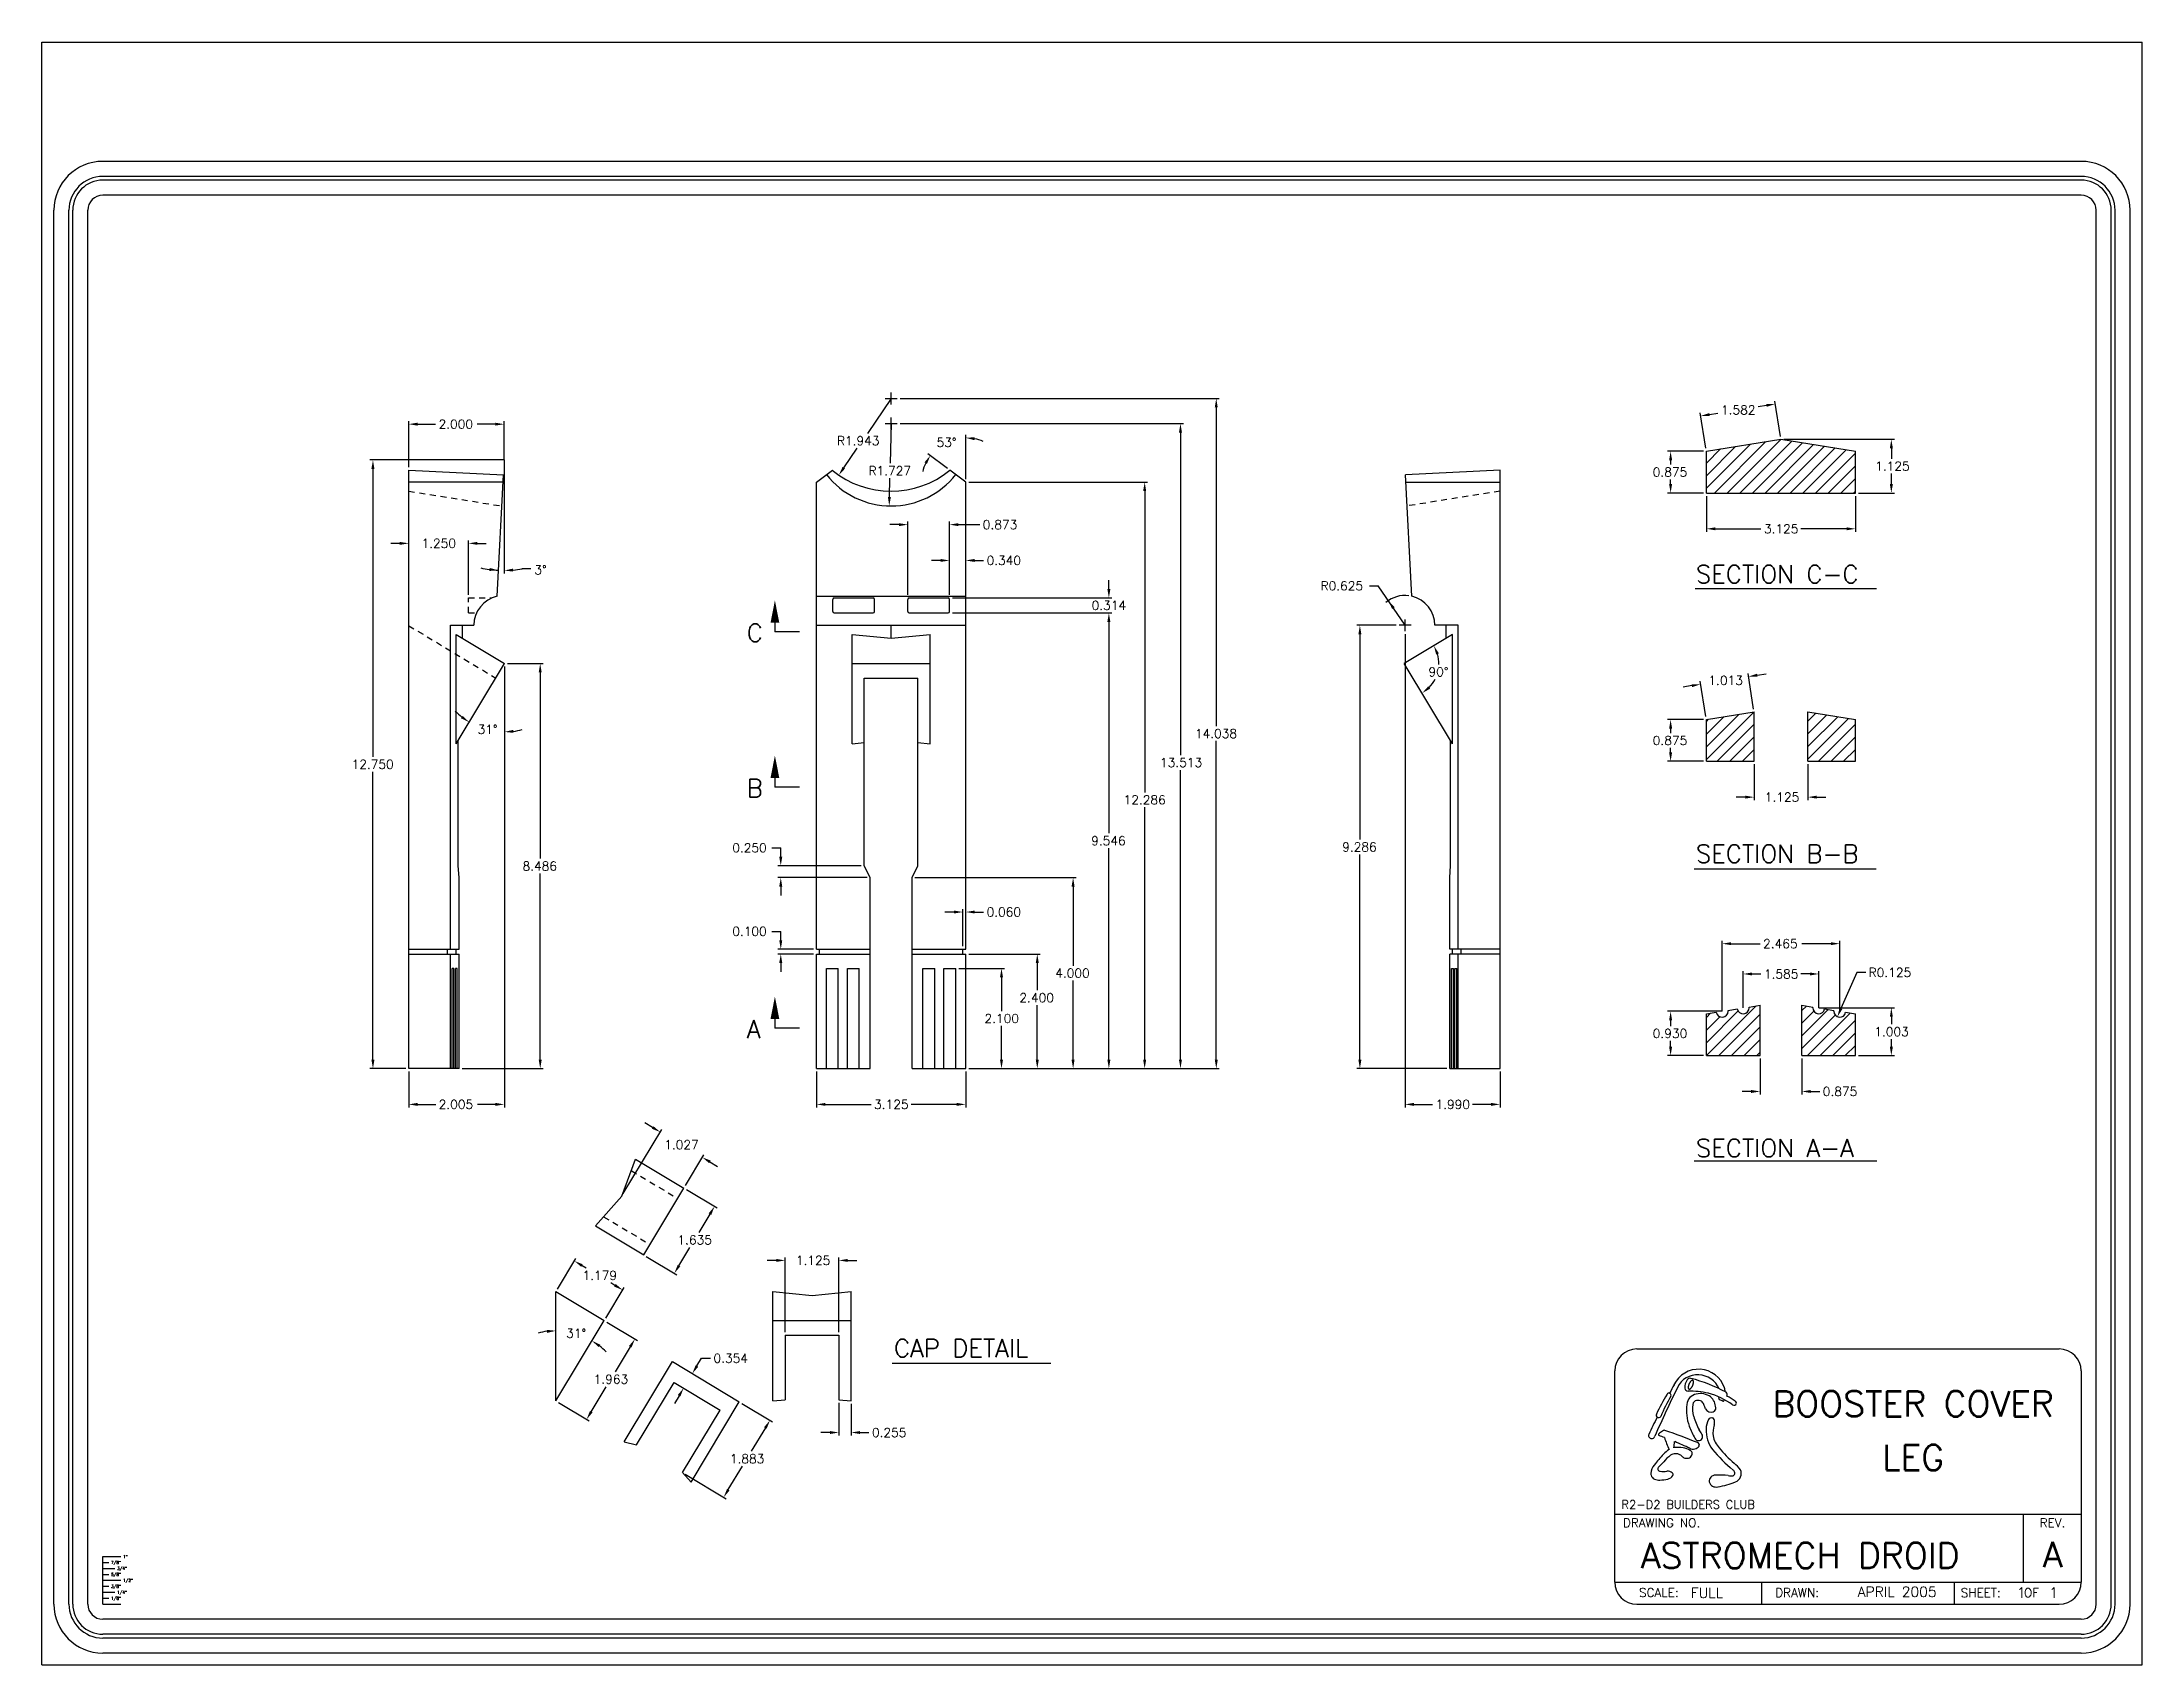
# Model space of a CAD drawing. Extents: x 0 to 44, y 0 to 34.
import ezdxf
from ezdxf.enums import TextEntityAlignment as Align

# ---------------------------------------------------------------- set-up
doc = ezdxf.new("R2010")
doc.units = 0
doc.linetypes.add('HIDDEN2', pattern=[0.1875, 0.125, -0.0625])
doc.layers.get('0').update_dxf_attribs({"linetype": 'CONTINUOUS'})
for name, color, linetype in [('DIMENSIONS', 1, 'CONTINUOUS'), ('FORM', 5, 'CONTINUOUS'), ('LEG_-_BOOSTER_COVER', 7, 'CONTINUOUS')]:
    doc.layers.add(name, color=color, linetype=linetype)
doc.styles.get("Standard").update_dxf_attribs({"font": 'simplex.shx'})

msp = doc.modelspace()

# ---------------------------------------------------------------- linework, layer by layer
for p, q in [((0, 0), (0, 34)), ((0, 34), (44, 34)), ((44, 0), (44, 34)), ((1.274, 1.274), (1.274, 2.274)), ((1.274, 2.274), (1.649, 2.274)), ((1.274, 2.149), (1.399, 2.149)), ((1.274, 2.024), (1.524, 2.024)), ((1.274, 1.899), (1.399, 1.899)), ((1.274, 1.774), (1.649, 1.774)), ((1.274, 1.649), (1.399, 1.649)), ((1.274, 1.524), (1.524, 1.524)), ((1.274, 1.399), (1.399, 1.399)), ((1.274, 1.274), (1.649, 1.274)), ((0, 0), (44, 0))]:
    msp.add_line(p, q)
at = {"layer": 'DIMENSIONS'}
for p, q in [((17.791, 26.532), (17.293, 25.802)), ((17.666, 26.532), (17.916, 26.532)), ((17.791, 26.407), (17.791, 26.657)), ((17.979, 26.532), (24.666, 26.532)), ((36.426, 25.739), (36.307, 26.479)), ((7.684, 25.092), (7.684, 26.056)), ((7.871, 25.994), (8.246, 25.994)), ((9.496, 25.994), (9.121, 25.994)), ((9.684, 25.244), (9.684, 26.056)), ((17.666, 26.007), (17.916, 26.007)), ((17.791, 26.007), (17.772, 25.174)), ((17.791, 25.882), (17.791, 26.132)), ((17.979, 26.007), (23.916, 26.007)), ((24.604, 26.344), (24.604, 19.669)), ((34.863, 25.489), (34.745, 26.229)), ((34.94, 26.197), (35.116, 26.225)), ((36.132, 26.388), (35.956, 26.36)), ((19.354, 24.842), (19.354, 25.77)), ((23.854, 25.819), (23.854, 19.062)), ((36.498, 25.677), (38.811, 25.677)), ((9.684, 25.244), (6.871, 25.244)), ((9.684, 25.244), (9.684, 22.867)), ((16.801, 25.082), (17.079, 25.49)), ((18.973, 25.067), (18.563, 25.376)), ((34.811, 25.427), (34.061, 25.427)), ((34.123, 25.239), (34.123, 25.146)), ((38.748, 25.489), (38.748, 25.271)), ((6.934, 25.056), (6.934, 19.025)), ((17.755, 24.468), (17.764, 24.861)), ((19.416, 24.78), (23.166, 24.78)), ((34.123, 24.739), (34.123, 24.833)), ((38.748, 24.739), (38.748, 24.958)), ((23.104, 24.592), (23.104, 18.28)), ((34.811, 24.552), (34.061, 24.552)), ((34.873, 24.489), (34.873, 23.739)), ((37.998, 24.489), (37.998, 23.739)), ((38.061, 24.552), (38.811, 24.552)), ((17.953, 23.889), (17.766, 23.889)), ((18.141, 22.416), (18.141, 23.952)), ((19.014, 22.416), (19.014, 23.952)), ((19.201, 23.889), (19.649, 23.889)), ((35.061, 23.802), (36.016, 23.802)), ((37.811, 23.802), (36.855, 23.802)), ((7.496, 23.497), (7.309, 23.497)), ((8.934, 22.416), (8.934, 23.559)), ((9.121, 23.497), (9.309, 23.497)), ((10.245, 22.96), (10.057, 22.96)), ((18.826, 23.139), (18.639, 23.139)), ((19.014, 22.416), (19.014, 23.202)), ((19.541, 23.139), (19.729, 23.139)), ((22.354, 22.541), (22.354, 22.729)), ((27.811, 22.607), (27.998, 22.607)), ((28.559, 21.78), (27.998, 22.607)), ((34.635, 22.55), (38.435, 22.55)), ((19.076, 22.354), (22.416, 22.354)), ((19.076, 22.04), (22.416, 22.04)), ((19.076, 22.04), (22.416, 22.04)), ((15.356, 21.93), (15.356, 21.644)), ((15.874, 21.644), (15.356, 21.644)), ((22.354, 21.852), (22.354, 17.423)), ((22.354, 21.852), (22.354, 21.665)), ((28.372, 21.78), (27.55, 21.78)), ((27.613, 21.592), (27.613, 17.293)), ((28.684, 21.78), (28.434, 21.78)), ((28.559, 21.655), (28.559, 21.905)), ((28.559, 21.592), (28.559, 11.681)), ((9.689, 20.917), (9.689, 11.681)), ((9.751, 20.98), (10.501, 20.98)), ((10.439, 20.792), (10.439, 16.893)), ((35.863, 20.027), (35.745, 20.768)), ((35.94, 20.736), (36.125, 20.765)), ((34.57, 20.516), (34.384, 20.487)), ((34.863, 19.867), (34.745, 20.608)), ((34.811, 19.806), (34.061, 19.806)), ((34.123, 19.618), (34.123, 19.524)), ((24.604, 12.681), (24.604, 19.357)), ((34.811, 18.931), (34.061, 18.931)), ((34.123, 19.118), (34.123, 19.212)), ((6.934, 12.681), (6.934, 18.713)), ((15.356, 18.678), (15.356, 18.393)), ((23.854, 12.681), (23.854, 18.749)), ((35.873, 18.868), (35.873, 18.118)), ((36.998, 18.868), (36.998, 18.118)), ((15.874, 18.393), (15.356, 18.393)), ((35.686, 18.181), (35.498, 18.181)), ((37.186, 18.181), (37.373, 18.181)), ((23.104, 12.681), (23.104, 17.968)), ((15.291, 17.119), (15.479, 17.119)), ((17.166, 16.744), (15.416, 16.744)), ((15.479, 16.931), (15.479, 17.119)), ((22.354, 12.681), (22.354, 17.111)), ((27.613, 12.681), (27.613, 16.981)), ((10.439, 12.681), (10.439, 16.581)), ((17.291, 16.494), (15.416, 16.494)), ((15.479, 16.306), (15.479, 16.119)), ((18.291, 16.494), (21.666, 16.494)), ((21.604, 16.306), (21.604, 14.65)), ((34.617, 16.682), (38.427, 16.682)), ((19.106, 15.774), (18.919, 15.774)), ((19.294, 15.056), (19.294, 15.836)), ((19.541, 15.774), (19.729, 15.774)), ((15.291, 15.369), (15.479, 15.369)), ((16.166, 14.994), (15.416, 14.994)), ((15.479, 15.181), (15.479, 15.369)), ((35.203, 13.695), (35.203, 15.173)), ((35.391, 15.111), (35.998, 15.111)), ((37.481, 15.111), (36.873, 15.111)), ((37.668, 13.695), (37.668, 15.173)), ((16.166, 14.894), (15.416, 14.894)), ((15.479, 14.706), (15.479, 14.519)), ((19.209, 14.594), (20.166, 14.594)), ((19.416, 14.894), (20.916, 14.894)), ((20.854, 14.706), (20.854, 14.135)), ((35.643, 13.768), (35.643, 14.538)), ((37.228, 13.768), (37.228, 14.538)), ((20.104, 14.406), (20.104, 13.7)), ((21.604, 12.681), (21.604, 14.338)), ((35.831, 14.476), (36.016, 14.476)), ((37.041, 14.476), (36.855, 14.476)), ((38.023, 14.507), (37.693, 13.752)), ((38.211, 14.507), (38.023, 14.507)), ((20.854, 12.681), (20.854, 13.822)), ((35.203, 13.695), (34.061, 13.695)), ((37.228, 13.768), (38.811, 13.768)), ((15.356, 13.628), (15.356, 13.343)), ((15.874, 13.343), (15.356, 13.343)), ((20.104, 12.681), (20.104, 13.388)), ((34.123, 13.507), (34.123, 13.386)), ((38.748, 13.58), (38.748, 13.422)), ((34.811, 12.765), (34.061, 12.765)), ((34.123, 12.952), (34.123, 13.073)), ((38.061, 12.765), (38.811, 12.765)), ((38.748, 12.952), (38.748, 13.11)), ((7.621, 12.494), (6.871, 12.494)), ((7.684, 12.431), (7.684, 11.681)), ((8.801, 12.494), (10.501, 12.494)), ((16.229, 12.431), (16.229, 11.681)), ((19.354, 12.431), (19.354, 11.681)), ((19.416, 12.494), (21.666, 12.494)), ((19.416, 12.494), (20.916, 12.494)), ((19.416, 12.494), (20.166, 12.494)), ((19.416, 12.494), (22.416, 12.494)), ((19.416, 12.494), (24.666, 12.494)), ((19.416, 12.494), (23.916, 12.494)), ((19.416, 12.494), (23.166, 12.494)), ((29.432, 12.494), (27.55, 12.494)), ((30.549, 12.431), (30.549, 11.681)), ((35.998, 12.702), (35.998, 11.952)), ((36.873, 12.702), (36.873, 11.952)), ((35.811, 12.015), (35.623, 12.015)), ((37.061, 12.015), (37.248, 12.015)), ((7.871, 11.744), (8.249, 11.744)), ((9.501, 11.744), (9.124, 11.744)), ((16.416, 11.744), (17.372, 11.744)), ((19.166, 11.744), (18.211, 11.744)), ((28.747, 11.744), (29.135, 11.744)), ((30.362, 11.744), (29.974, 11.744)), ((12.18, 9.874), (12.987, 11.218)), ((12.794, 11.261), (12.633, 11.357)), ((13.481, 10.046), (13.867, 10.689)), ((34.617, 10.565), (38.447, 10.565)), ((13.996, 10.539), (14.156, 10.442)), ((13.502, 9.96), (14.145, 9.574)), ((13.995, 9.445), (13.764, 9.062)), ((10.801, 7.875), (11.187, 8.518)), ((11.315, 8.368), (11.4, 8.317)), ((12.66, 8.559), (13.303, 8.172)), ((13.346, 8.365), (13.577, 8.749)), ((15.384, 8.475), (15.196, 8.475)), ((15.571, 6.973), (15.571, 8.538)), ((16.696, 6.973), (16.696, 8.538)), ((16.884, 8.475), (17.071, 8.475)), ((12.005, 7.953), (11.92, 8.004)), ((11.811, 7.267), (12.198, 7.91)), ((11.833, 7.182), (12.476, 6.795)), ((12.325, 6.667), (12.01, 6.143)), ((13.723, 6.265), (13.819, 6.425)), ((13.819, 6.425), (14.007, 6.425)), ((17.814, 6.324), (21.134, 6.324)), ((11.508, 5.306), (11.823, 5.83)), ((10.822, 5.499), (11.465, 5.113)), ((13.347, 5.64), (13.251, 5.479)), ((14.664, 5.481), (15.306, 5.094)), ((16.696, 5.494), (16.696, 4.807)), ((16.951, 5.469), (16.951, 4.807)), ((15.156, 4.966), (14.862, 4.476)), ((16.509, 4.87), (16.321, 4.87)), ((17.139, 4.87), (17.326, 4.87)), ((13.475, 3.998), (14.336, 3.48)), ((14.379, 3.673), (14.674, 4.163))]:
    msp.add_line(p, q, dxfattribs=at)
for centre, radius, start, end in [((19.354, 24.78), 0.928, 66.8062, 78.4031), ((19.354, 24.78), 0.928, 154.5969, 166.1938), ((9.684, 25.244), 2.314, 257.7065, 267), ((9.684, 25.244), 2.314, 257.7142, 262.3571), ((9.684, 25.244), 2.314, 274.6429, 279.2858), ((28.559, 21.78), 0.625, 82.8243, 129.8786), ((28.544, 20.98), 0.723, 358.5178, 16.1032), ((28.544, 20.98), 0.723, 315.8968, 332.7434), ((9.689, 20.98), 1.433, 223.9937, 231.4969), ((9.689, 20.98), 1.433, 277.5031, 285.0063), ((10.768, 5.532), 1.47, 97.3153, 104.6306), ((10.768, 5.532), 1.47, 44.3694, 51.6847)]:
    msp.add_arc(centre, radius, start, end, dxfattribs=at)
for points in [[(24.572, 26.344), (24.635, 26.344), (24.604, 26.532)], [(36.127, 26.419), (36.137, 26.357), (36.317, 26.417)], [(7.871, 26.025), (7.871, 25.963), (7.684, 25.994)], [(9.496, 26.025), (9.496, 25.963), (9.684, 25.994)], [(23.822, 25.819), (23.885, 25.819), (23.854, 26.007)], [(34.935, 26.228), (34.945, 26.166), (34.755, 26.167)], [(19.537, 25.658), (19.543, 25.72), (19.354, 25.708)], [(38.717, 25.489), (38.78, 25.489), (38.748, 25.677)], [(6.902, 25.056), (6.965, 25.056), (6.934, 25.244)], [(16.775, 25.1), (16.827, 25.065), (16.695, 24.928)], [(18.489, 25.194), (18.542, 25.162), (18.613, 25.338)], [(34.092, 25.239), (34.155, 25.239), (34.123, 25.427)], [(23.072, 24.592), (23.135, 24.592), (23.104, 24.78)], [(34.092, 24.739), (34.155, 24.739), (34.123, 24.552)], [(38.717, 24.739), (38.78, 24.739), (38.748, 24.552)], [(17.724, 24.468), (17.786, 24.467), (17.751, 24.28)], [(17.953, 23.92), (17.953, 23.858), (18.141, 23.889)], [(19.201, 23.92), (19.201, 23.858), (19.014, 23.889)], [(35.061, 23.833), (35.061, 23.771), (34.873, 23.802)], [(37.811, 23.833), (37.811, 23.771), (37.998, 23.802)], [(7.496, 23.528), (7.496, 23.466), (7.684, 23.497)], [(9.121, 23.528), (9.121, 23.466), (8.934, 23.497)], [(9.379, 22.981), (9.373, 22.919), (9.563, 22.933)], [(9.872, 22.906), (9.87, 22.968), (9.684, 22.929)], [(18.826, 23.17), (18.826, 23.108), (19.014, 23.139)], [(19.541, 23.17), (19.541, 23.108), (19.354, 23.139)], [(22.322, 22.541), (22.385, 22.541), (22.354, 22.354)], [(15.265, 21.836), (15.448, 21.836), (15.356, 22.302)], [(22.322, 21.852), (22.385, 21.852), (22.354, 22.04)], [(22.322, 21.852), (22.385, 21.852), (22.354, 22.04)], [(28.34, 22.159), (28.288, 22.124), (28.209, 22.297)], [(27.582, 21.592), (27.644, 21.592), (27.613, 21.78)], [(29.211, 21.168), (29.268, 21.193), (29.164, 21.352)], [(10.407, 20.792), (10.47, 20.792), (10.439, 20.98)], [(35.935, 20.767), (35.945, 20.705), (35.755, 20.706)], [(29.083, 20.452), (29.044, 20.501), (28.917, 20.36)], [(34.565, 20.547), (34.575, 20.486), (34.755, 20.546)], [(8.814, 19.884), (8.779, 19.833), (8.951, 19.752)], [(34.092, 19.618), (34.155, 19.618), (34.123, 19.806)], [(9.878, 19.528), (9.874, 19.59), (9.689, 19.547)], [(15.265, 18.584), (15.448, 18.584), (15.356, 19.051)], [(34.092, 19.118), (34.155, 19.118), (34.123, 18.931)], [(35.686, 18.212), (35.686, 18.149), (35.873, 18.181)], [(37.186, 18.212), (37.186, 18.149), (36.998, 18.181)], [(15.447, 16.931), (15.51, 16.931), (15.479, 16.744)], [(15.447, 16.306), (15.51, 16.306), (15.479, 16.494)], [(21.572, 16.306), (21.635, 16.306), (21.604, 16.494)], [(19.106, 15.805), (19.106, 15.743), (19.294, 15.774)], [(19.541, 15.805), (19.541, 15.743), (19.354, 15.774)], [(15.447, 15.181), (15.51, 15.181), (15.479, 14.994)], [(35.391, 15.142), (35.391, 15.08), (35.203, 15.111)], [(37.481, 15.142), (37.481, 15.08), (37.668, 15.111)], [(15.447, 14.706), (15.51, 14.706), (15.479, 14.894)], [(20.072, 14.406), (20.135, 14.406), (20.104, 14.594)], [(20.822, 14.706), (20.885, 14.706), (20.854, 14.894)], [(35.831, 14.507), (35.831, 14.445), (35.643, 14.476)], [(37.041, 14.507), (37.041, 14.445), (37.228, 14.476)], [(15.265, 13.535), (15.448, 13.535), (15.356, 14.001)], [(34.092, 13.507), (34.155, 13.507), (34.123, 13.695)], [(37.665, 13.765), (37.722, 13.739), (37.618, 13.58)], [(38.717, 13.58), (38.78, 13.58), (38.748, 13.768)], [(34.092, 12.952), (34.155, 12.952), (34.123, 12.765)], [(38.717, 12.952), (38.78, 12.952), (38.748, 12.765)], [(6.902, 12.681), (6.965, 12.681), (6.934, 12.494)], [(10.407, 12.681), (10.47, 12.681), (10.439, 12.494)], [(20.072, 12.681), (20.135, 12.681), (20.104, 12.494)], [(20.822, 12.681), (20.885, 12.681), (20.854, 12.494)], [(21.572, 12.681), (21.635, 12.681), (21.604, 12.494)], [(22.322, 12.681), (22.385, 12.681), (22.354, 12.494)], [(23.072, 12.681), (23.135, 12.681), (23.104, 12.494)], [(23.822, 12.681), (23.885, 12.681), (23.854, 12.494)], [(24.572, 12.681), (24.635, 12.681), (24.604, 12.494)], [(27.582, 12.681), (27.644, 12.681), (27.613, 12.494)], [(35.811, 12.046), (35.811, 11.983), (35.998, 12.015)], [(37.061, 12.046), (37.061, 11.983), (36.873, 12.015)], [(7.871, 11.775), (7.871, 11.713), (7.684, 11.744)], [(9.501, 11.775), (9.501, 11.713), (9.689, 11.744)], [(16.416, 11.775), (16.416, 11.713), (16.229, 11.744)], [(19.166, 11.775), (19.166, 11.713), (19.354, 11.744)], [(28.747, 11.775), (28.747, 11.713), (28.559, 11.744)], [(30.362, 11.775), (30.362, 11.713), (30.549, 11.744)], [(12.81, 11.287), (12.778, 11.234), (12.955, 11.164)], [(14.012, 10.566), (13.98, 10.512), (13.835, 10.635)], [(13.968, 9.462), (14.022, 9.429), (14.091, 9.606)], [(11.331, 8.394), (11.299, 8.341), (11.155, 8.464)], [(13.319, 8.381), (13.373, 8.349), (13.249, 8.205)], [(15.384, 8.507), (15.384, 8.444), (15.571, 8.475)], [(16.884, 8.507), (16.884, 8.444), (16.696, 8.475)], [(12.021, 7.98), (11.989, 7.927), (12.165, 7.857)], [(10.579, 7.02), (10.583, 6.958), (10.768, 7.001)], [(11.662, 6.659), (11.697, 6.71), (11.525, 6.791)], [(12.299, 6.683), (12.352, 6.651), (12.422, 6.828)], [(13.696, 6.281), (13.75, 6.249), (13.626, 6.104)], [(13.321, 5.656), (13.374, 5.624), (13.444, 5.801)], [(11.481, 5.322), (11.535, 5.29), (11.411, 5.145)], [(15.13, 4.982), (15.183, 4.95), (15.253, 5.127)], [(16.509, 4.901), (16.509, 4.839), (16.696, 4.87)], [(17.139, 4.901), (17.139, 4.839), (16.951, 4.87)], [(14.353, 3.689), (14.406, 3.657), (14.283, 3.512)]]:
    msp.add_solid(points, dxfattribs=at)
at = {"layer": 'FORM'}
for p, q in [((42.726, 31.5), (1.274, 31.5)), ((42.726, 31.185), (1.274, 31.185)), ((42.726, 31.106), (1.274, 31.106)), ((0.25, 1.274), (0.25, 30.476)), ((0.565, 1.274), (0.565, 30.476)), ((0.644, 1.274), (0.644, 30.476)), ((0.959, 1.274), (0.959, 30.476)), ((42.726, 30.791), (1.274, 30.791)), ((43.041, 1.274), (43.041, 30.476)), ((43.356, 1.274), (43.356, 30.476)), ((43.435, 1.274), (43.435, 30.476)), ((43.75, 1.274), (43.75, 30.476)), ((42.726, 0.959), (1.274, 0.959)), ((42.726, 0.644), (1.274, 0.644)), ((42.726, 0.565), (1.274, 0.565)), ((42.726, 0.25), (1.274, 0.25))]:
    msp.add_line(p, q, dxfattribs=at)
at = {"layer": 'FORM', "linetype": 'CONTINUOUS'}
for p, q in [((33.416, 6.62), (42.265, 6.62)), ((32.955, 1.735), (32.955, 6.159)), ((42.726, 6.159), (42.726, 1.735)), ((32.955, 3.163), (42.726, 3.163)), ((41.508, 3.163), (41.508, 1.735)), ((32.955, 1.735), (42.726, 1.735)), ((36.026, 1.735), (36.026, 1.274)), ((40.065, 1.729), (40.065, 1.268)), ((33.416, 1.274), (42.265, 1.274))]:
    msp.add_line(p, q, dxfattribs=at)
at = {"layer": 'FORM', "color": 1}
msp.add_polyline3d([(34.588, 5.963, 0), (34.586, 5.964, 0), (34.584, 5.965, 0), (34.582, 5.965, 0), (34.58, 5.965, 0), (34.578, 5.965, 0), (34.575, 5.964, 0), (34.573, 5.964, 0), (34.571, 5.963, 0), (34.568, 5.962, 0), (34.566, 5.96, 0), (34.563, 5.959, 0), (34.56, 5.957, 0), (34.558, 5.955, 0), (34.555, 5.953, 0), (34.552, 5.951, 0), (34.55, 5.948, 0), (34.547, 5.946, 0), (34.544, 5.943, 0), (34.541, 5.94, 0), (34.539, 5.936, 0), (34.536, 5.933, 0), (34.533, 5.929, 0), (34.531, 5.926, 0), (34.528, 5.922, 0), (34.526, 5.918, 0), (34.523, 5.914, 0), (34.521, 5.91, 0), (34.519, 5.906, 0), (34.516, 5.901, 0), (34.514, 5.897, 0), (34.512, 5.893, 0), (34.51, 5.888, 0), (34.508, 5.884, 0), (34.506, 5.879, 0), (34.504, 5.874, 0), (34.503, 5.87, 0), (34.501, 5.865, 0), (34.5, 5.861, 0), (34.498, 5.856, 0), (34.497, 5.852, 0), (34.496, 5.847, 0), (34.495, 5.843, 0), (34.495, 5.838, 0), (34.494, 5.834, 0), (34.493, 5.83, 0), (34.493, 5.826, 0), (34.493, 5.822, 0), (34.492, 5.818, 0), (34.492, 5.814, 0), (34.492, 5.811, 0), (34.493, 5.807, 0), (34.493, 5.804, 0), (34.494, 5.801, 0), (34.494, 5.798, 0), (34.495, 5.795, 0), (34.496, 5.793, 0), (34.497, 5.79, 0), (34.498, 5.788, 0), (34.499, 5.786, 0), (34.501, 5.784, 0), (34.502, 5.783, 0), (34.504, 5.781, 0), (34.506, 5.78, 0), (34.507, 5.779, 0), (34.509, 5.779, 0), (34.511, 5.778, 0), (34.513, 5.778, 0), (34.516, 5.778, 0), (34.518, 5.778, 0), (34.52, 5.779, 0), (34.523, 5.779, 0), (34.525, 5.78, 0), (34.527, 5.781, 0), (34.53, 5.782, 0), (34.533, 5.784, 0), (34.535, 5.786, 0), (34.538, 5.788, 0), (34.541, 5.79, 0), (34.543, 5.792, 0), (34.546, 5.795, 0), (34.549, 5.797, 0), (34.551, 5.8, 0), (34.554, 5.803, 0), (34.557, 5.806, 0), (34.559, 5.81, 0), (34.562, 5.813, 0), (34.565, 5.817, 0), (34.567, 5.821, 0), (34.57, 5.825, 0), (34.572, 5.829, 0), (34.575, 5.833, 0), (34.577, 5.837, 0), (34.579, 5.841, 0), (34.581, 5.846, 0), (34.584, 5.85, 0), (34.586, 5.855, 0), (34.588, 5.859, 0), (34.589, 5.864, 0), (34.591, 5.868, 0), (34.593, 5.873, 0), (34.594, 5.878, 0), (34.596, 5.882, 0), (34.597, 5.887, 0), (34.598, 5.891, 0), (34.599, 5.896, 0), (34.6, 5.9, 0), (34.601, 5.904, 0), (34.602, 5.909, 0), (34.602, 5.913, 0), (34.603, 5.917, 0), (34.603, 5.921, 0), (34.603, 5.925, 0), (34.603, 5.928, 0), (34.603, 5.932, 0), (34.603, 5.935, 0), (34.602, 5.939, 0), (34.602, 5.942, 0), (34.601, 5.945, 0), (34.6, 5.947, 0), (34.6, 5.95, 0), (34.599, 5.952, 0), (34.597, 5.955, 0), (34.596, 5.957, 0), (34.595, 5.958, 0), (34.593, 5.96, 0), (34.592, 5.961, 0), (34.59, 5.963, 0), (34.588, 5.963, 0)], dxfattribs=at)
at = {"layer": 'FORM'}
for centre, radius, start, end in [((1.274, 30.476), 1.024, 90, 180), ((42.726, 30.476), 1.024, 0, 90), ((1.274, 30.476), 0.709, 90, 180), ((1.274, 30.476), 0.63, 90, 180), ((42.726, 30.476), 0.709, 0, 90), ((42.726, 30.476), 0.63, 0, 90), ((1.274, 30.476), 0.315, 90, 180), ((42.726, 30.476), 0.315, 0, 90), ((1.274, 1.274), 1.024, 180, 270), ((1.274, 1.274), 0.709, 180, 270), ((1.274, 1.274), 0.63, 180, 270), ((1.274, 1.274), 0.315, 180, 270), ((42.726, 1.274), 1.024, 270, 0), ((42.726, 1.274), 0.709, 270, 0), ((42.726, 1.274), 0.63, 270, 0), ((42.726, 1.274), 0.315, 270, 0)]:
    msp.add_arc(centre, radius, start, end, dxfattribs=at)
at = {"layer": 'FORM', "linetype": 'CONTINUOUS'}
for centre, start, end in [((33.416, 6.159), 90, 180), ((42.265, 6.159), 360, 90), ((33.416, 1.735), 180, 270), ((42.265, 1.735), 270, 0)]:
    msp.add_arc(centre, 0.461, start, end, dxfattribs=at)
at = {"layer": 'FORM', "color": 7}
for centre, radius, start, end in [((34.709, 5.626), 0.57, 18.2326, 154.6361), ((53.368, -3.673), 21.326, 153.5831, 156.6069), ((50.288, -2.564), 18.17, 152.341, 152.9694), ((34.678, 5.629), 0.45, 85.4854, 155.5007), ((34.698, 5.595), 0.483, 23.4687, 88.1516), ((34.88, 5.685), 0.389, 5.638, 17.7915), ((35.41, 5.331), 0.955, 172.3003, 200.1263), ((34.701, 5.441), 0.238, 99.8697, 175.5952), ((35.146, 5.377), 0.566, 171.5259, 197.4947), ((34.684, 5.445), 0.0983, 100.0375, 170.9848), ((34.744, 5.312), 0.374, 54.1043, 102.9674), ((34.686, 5.304), 0.239, 68.785, 94.7421), ((34.653, 5.395), 0.178, 20.1831, 47.8338), ((34.351, 5.238), 0.517, 14.2811, 24.9473), ((34.976, 5.438), 0.143, 210.2865, 287.2592), ((34.765, 5.385), 0.303, 0.8907, 49.1139), ((34.988, 5.376), 0.0806, 291.9673, 10.2011), ((35.144, 5.582), 0.0146, 157.3748, 243.1832), ((34.903, 5.703), 0.255, 333.247, 339.1268), ((35.483, 6.207), 0.725, 241.5397, 249.3399), ((35.23, 5.536), 0.00803, 246.7424, 343.5507), ((34.88, 5.685), 0.389, 336.9972, 341.1119), ((50.491, -3.156), 18.625, 153.3711, 154.604), ((33.886, 4.825), 0.0188, 120.5491, 251.4839), ((34.236, 4.481), 0.508, 124.2548, 135.0129), ((33.989, 4.862), 0.0556, 76.4452, 134.3635), ((27.873, -12.493), 18.456, 68.3272, 70.6061), ((36.093, 5.598), 1.688, 200.6463, 210.0465), ((35.799, 5.534), 1.236, 195.3231, 209.2908), ((33.768, 4.29), 1.148, 28.4319, 33.8655), ((35.492, 4.9), 0.624, 175.9752, 218.045), ((35.228, 4.963), 0.359, 149.9608, 183.0164), ((34.977, 5.11), 0.0679, 69.7642, 151.8988), ((34.969, 5.106), 0.0753, 357.6694, 65.2511), ((35.602, 4.852), 0.592, 162.8186, 185.355), ((34.792, 5.091), 0.253, 345.3619, 2.6057), ((33.729, 4.81), 0.0672, 161.1287, 346.893), ((37.148, 1.501), 4.309, 137.4564, 141.4055), ((31.36, -2.203), 7.449, 69.2866, 70.2231), ((34.351, 4.087), 0.5, 121.505, 139.0958), ((36.267, 5.482), 2.383, 197.5192, 203.9815), ((34.224, 4.253), 0.172, 90, 125.5975), ((33.485, 4.721), 0.724, 346.5241, 356.715), ((34.28, 3.885), 0.674, 81.0168, 97.6796), ((31.36, -2.203), 7.449, 64.8574, 67.5151), ((34.243, 4.325), 0.102, 63.4627, 100.742), ((34.251, 4.271), 0.15, 50.0038, 75.5417), ((34.323, 4.152), 0.403, 58.748, 81.1062), ((34.592, 4.676), 0.152, 243.4858, 285.1066), ((34.507, 4.431), 0.0703, 329.1857, 69.5272), ((34.71, 4.784), 0.0846, 201.5645, 38.0941), ((34.615, 4.655), 0.127, 277.7873, 324.4296), ((34.676, 4.61), 0.0501, 325.5245, 75.3405), ((37.473, 6.561), 3.209, 219.6028, 230.5002), ((35.536, 4.912), 0.536, 192.3535, 222.302), ((37.382, 6.4), 2.906, 219.5063, 228.4276), ((34.025, 3.988), 0.317, 140.5469, 175.5193), ((33.799, 4.011), 0.091, 178.8843, 204.47), ((33.827, 3.998), 0.113, 192.6455, 248.2224), ((33.895, 4.108), 0.0418, 124.2549, 201.2233), ((33.906, 4.113), 0.0547, 201.8253, 267.1645), ((35.428, 2.785), 2.066, 134.541, 138.9147), ((33.975, 4.545), 0.491, 261.666, 278.334), ((34.642, 3.697), 0.868, 126.6804, 139.7871), ((34.051, 3.88), 0.179, 52.9907, 91.7489), ((34.022, 4.074), 0.183, 283.5752, 324.5897), ((34.126, 3.987), 0.0487, 337.1416, 47.565), ((34.52, 4.537), 0.23, 221.1819, 237.6838), ((34.46, 4.516), 0.184, 250.0839, 281.7545), ((34.486, 4.42), 0.0851, 277.7057, 342.6988), ((35.057, 3.851), 0.125, 88.4325, 186.6263), ((35.163, 2.854), 1.126, 81.4266, 95.2081), ((35.396, 4.265), 0.304, 257.5181, 277.231), ((35.372, 4.007), 0.0986, 12.0254, 52.1436), ((35.413, 4.015), 0.0561, 292.2603, 12.8674), ((35.14, 3.799), 0.53, 32.9711, 53.7284), ((35.427, 4.006), 0.177, 287.7475, 27.3521), ((33.876, 4.091), 0.218, 245.4026, 275.4098), ((33.872, 4.705), 0.832, 271.6993, 283.3954), ((35.077, 3.877), 0.149, 195.7266, 285.3807), ((34.901, 5.194), 1.476, 278.3733, 293.1521)]:
    msp.add_arc(centre, radius, start, end, dxfattribs=at)
at = {"layer": 'FORM', "color": 5}
for centre, radius, start, end in [((34.699, 5.819), 0.277, 145.6086, 184.3667), ((34.486, 5.802), 0.0631, 183.998, 273.3138), ((34.529, 5.938), 0.0687, 75.2447, 147.693), ((34.477, 3.568), 2.171, 78.393, 89.648), ((33.71, 2.794), 3.318, 61.6372, 75.392), ((37.446, 3.583), 3.987, 148.4149, 155.1985), ((38.218, 3.311), 4.702, 150.4088, 156.2074), ((34.089, 5.651), 0.0441, 335.3232, 152.6722), ((34.452, 4.07), 1.688, 54.9325, 74.1529), ((35.223, 5.658), 0.0839, 342.6983, 41.6728), ((34.899, 4.763), 0.959, 52.7669, 65.0636), ((35.454, 5.487), 0.0471, 227.6203, 57.4121), ((33.871, 5.232), 0.0503, 152.1811, 330.991)]:
    msp.add_arc(centre, radius, start, end, dxfattribs=at)
at = {"layer": 'LEG_-_BOOSTER_COVER'}
for p, q in [((34.873, 25.427), (36.436, 25.677)), ((34.873, 24.65), (35.798, 25.575)), ((34.873, 24.915), (35.483, 25.524)), ((35.04, 24.552), (36.114, 25.625)), ((35.306, 24.552), (36.43, 25.676)), ((35.571, 24.552), (36.66, 25.641)), ((35.836, 24.552), (36.888, 25.604)), ((36.101, 24.552), (37.117, 25.568)), ((36.366, 24.552), (37.346, 25.531)), ((36.436, 25.677), (37.998, 25.427)), ((34.873, 25.18), (35.167, 25.474)), ((34.873, 24.552), (34.873, 25.427)), ((36.631, 24.552), (37.574, 25.495)), ((36.897, 24.552), (37.803, 25.458)), ((37.162, 24.552), (37.998, 25.388)), ((37.427, 24.552), (37.998, 25.123)), ((37.998, 24.552), (37.998, 25.427)), ((7.684, 12.494), (7.684, 25.029)), ((7.684, 25.029), (9.668, 24.936)), ((9.659, 24.78), (7.684, 24.78)), ((9.534, 22.389), (9.668, 24.936)), ((16.229, 24.78), (16.56, 25.029)), ((16.229, 14.994), (16.229, 24.78)), ((19.354, 24.78), (19.023, 25.029)), ((19.354, 14.994), (19.354, 24.78)), ((30.549, 25.029), (28.566, 24.936)), ((28.699, 22.389), (28.566, 24.936)), ((28.574, 24.78), (30.549, 24.78)), ((30.549, 12.494), (30.549, 25.029)), ((37.692, 24.552), (37.998, 24.858)), ((34.873, 24.552), (37.998, 24.552)), ((37.957, 24.552), (37.998, 24.593)), ((16.229, 22.389), (19.354, 22.389)), ((16.569, 22.07), (16.569, 22.324)), ((16.599, 22.354), (17.412, 22.354)), ((16.599, 22.04), (17.412, 22.04)), ((17.442, 22.07), (17.442, 22.324)), ((18.141, 22.07), (18.141, 22.324)), ((18.171, 22.354), (18.984, 22.354)), ((18.171, 22.04), (18.984, 22.04)), ((19.014, 22.07), (19.014, 22.324)), ((8.559, 21.78), (9.049, 21.78)), ((8.559, 14.994), (8.559, 21.78)), ((8.678, 21.587), (9.689, 20.98)), ((8.678, 19.298), (8.678, 21.587)), ((8.809, 21.509), (8.809, 21.78)), ((16.229, 21.78), (19.354, 21.78)), ((16.974, 19.298), (16.974, 21.587)), ((16.974, 21.587), (17.791, 21.509)), ((17.791, 21.509), (17.791, 21.78)), ((17.791, 21.509), (18.609, 21.587)), ((18.609, 19.298), (18.609, 21.587)), ((29.555, 21.587), (28.544, 20.98)), ((29.674, 21.78), (29.184, 21.78)), ((29.424, 21.509), (29.424, 21.78)), ((29.555, 19.298), (29.555, 21.587)), ((29.674, 14.994), (29.674, 21.78)), ((8.678, 19.298), (9.689, 20.98)), ((16.974, 20.98), (18.609, 20.98)), ((29.555, 19.298), (28.544, 20.98)), ((17.229, 16.744), (17.229, 20.676)), ((17.229, 20.676), (18.354, 20.676)), ((18.354, 16.744), (18.354, 20.676)), ((34.873, 19.806), (35.873, 19.966)), ((34.873, 18.971), (35.866, 19.964)), ((34.873, 19.236), (35.551, 19.914)), ((34.873, 19.502), (35.235, 19.863)), ((34.873, 19.767), (34.919, 19.813)), ((34.873, 18.931), (34.873, 19.806)), ((35.873, 18.931), (35.873, 19.966)), ((36.998, 19.966), (37.998, 19.806)), ((36.998, 18.931), (36.998, 19.966)), ((36.998, 19.77), (37.166, 19.939)), ((36.998, 19.505), (37.395, 19.902)), ((36.998, 19.24), (37.624, 19.865)), ((36.998, 18.975), (37.852, 19.829)), ((37.998, 18.931), (37.998, 19.806)), ((8.719, 16.744), (8.719, 19.365)), ((29.514, 16.744), (29.514, 19.365)), ((35.098, 18.931), (35.873, 19.706)), ((35.363, 18.931), (35.873, 19.441)), ((37.219, 18.931), (37.998, 19.71)), ((37.484, 18.931), (37.998, 19.445)), ((16.974, 19.298), (17.229, 19.322)), ((18.354, 19.322), (18.609, 19.298)), ((34.873, 18.931), (35.873, 18.931)), ((35.628, 18.931), (35.873, 19.176)), ((36.998, 18.931), (37.998, 18.931)), ((37.749, 18.931), (37.998, 19.179)), ((8.739, 16.494), (8.719, 16.744)), ((17.354, 16.494), (17.229, 16.744)), ((18.229, 16.494), (18.354, 16.744)), ((29.494, 16.494), (29.514, 16.744)), ((8.739, 14.994), (8.739, 16.494)), ((17.354, 12.494), (17.354, 16.494)), ((18.229, 12.494), (18.229, 16.494)), ((29.494, 14.994), (29.494, 16.494)), ((7.684, 14.994), (8.739, 14.994)), ((8.498, 14.894), (8.498, 14.994)), ((8.678, 14.894), (8.678, 14.994)), ((16.229, 14.994), (17.354, 14.994)), ((16.289, 14.894), (16.289, 14.994)), ((18.229, 14.994), (19.354, 14.994)), ((19.294, 14.894), (19.294, 14.994)), ((30.549, 14.994), (29.494, 14.994)), ((29.555, 14.894), (29.555, 14.994)), ((29.735, 14.894), (29.735, 14.994)), ((7.684, 14.894), (8.739, 14.894)), ((8.559, 12.494), (8.559, 14.894)), ((8.592, 12.494), (8.592, 14.594)), ((8.631, 14.594), (8.592, 14.594)), ((8.631, 12.494), (8.631, 14.594)), ((8.702, 14.594), (8.662, 14.594)), ((8.662, 12.494), (8.662, 14.594)), ((8.702, 12.494), (8.702, 14.594)), ((8.739, 12.494), (8.739, 14.894)), ((16.229, 14.894), (17.354, 14.894)), ((16.229, 12.494), (16.229, 14.894)), ((16.436, 14.594), (16.684, 14.594)), ((16.436, 12.494), (16.436, 14.594)), ((16.684, 12.494), (16.684, 14.594)), ((16.876, 12.494), (16.876, 14.594)), ((16.876, 14.594), (17.124, 14.594)), ((17.124, 12.494), (17.124, 14.594)), ((18.229, 14.894), (19.354, 14.894)), ((18.459, 12.494), (18.459, 14.594)), ((18.459, 14.594), (18.706, 14.594)), ((18.706, 12.494), (18.706, 14.594)), ((18.899, 12.494), (18.899, 14.594)), ((18.899, 14.594), (19.147, 14.594)), ((19.147, 12.494), (19.147, 14.594)), ((19.354, 12.494), (19.354, 14.894)), ((29.494, 12.494), (29.494, 14.894)), ((30.549, 14.894), (29.494, 14.894)), ((29.531, 12.494), (29.531, 14.594)), ((29.531, 14.594), (29.571, 14.594)), ((29.571, 12.494), (29.571, 14.594)), ((29.602, 12.494), (29.602, 14.594)), ((29.602, 14.594), (29.641, 14.594)), ((29.641, 12.494), (29.641, 14.594)), ((29.674, 12.494), (29.674, 14.894)), ((34.873, 12.771), (35.908, 13.805)), ((34.873, 13.036), (35.538, 13.701)), ((34.873, 13.64), (35.08, 13.673)), ((34.873, 13.566), (34.96, 13.654)), ((35.328, 13.713), (35.521, 13.743)), ((35.328, 13.695), (35.328, 13.713)), ((35.768, 13.783), (35.998, 13.82)), ((35.768, 13.768), (35.768, 13.783)), ((35.998, 12.765), (35.998, 13.82)), ((36.873, 13.82), (37.103, 13.783)), ((36.873, 12.765), (36.873, 13.82)), ((36.873, 13.71), (36.968, 13.805)), ((36.873, 13.18), (37.425, 13.731)), ((36.873, 13.445), (37.125, 13.697)), ((36.988, 12.765), (37.882, 13.658)), ((37.103, 13.768), (37.103, 13.783)), ((37.351, 13.743), (37.543, 13.713)), ((37.543, 13.695), (37.543, 13.713)), ((37.791, 13.673), (37.998, 13.64)), ((34.873, 12.765), (34.873, 13.64)), ((34.873, 13.301), (35.152, 13.581)), ((35.132, 12.765), (35.998, 13.631)), ((35.397, 12.765), (35.998, 13.366)), ((36.873, 12.915), (37.573, 13.614)), ((37.254, 12.765), (37.998, 13.509)), ((37.519, 12.765), (37.998, 13.244)), ((37.998, 12.765), (37.998, 13.64)), ((34.873, 12.765), (35.998, 12.765)), ((35.663, 12.765), (35.998, 13.1)), ((35.928, 12.765), (35.998, 12.835)), ((36.873, 12.765), (37.998, 12.765)), ((37.784, 12.765), (37.998, 12.979)), ((8.739, 12.494), (7.684, 12.494)), ((16.229, 12.494), (17.354, 12.494)), ((18.229, 12.494), (19.354, 12.494)), ((29.494, 12.494), (30.549, 12.494)), ((12.148, 9.82), (12.438, 10.6)), ((12.438, 10.6), (13.449, 9.992)), ((11.596, 9.198), (12.148, 9.82)), ((12.607, 8.591), (13.449, 9.992)), ((11.596, 9.198), (12.607, 8.591)), ((10.768, 7.821), (11.779, 7.214)), ((10.768, 5.532), (10.768, 7.821)), ((15.316, 5.532), (15.316, 7.821)), ((15.316, 7.821), (16.134, 7.743)), ((16.134, 7.743), (16.951, 7.821)), ((16.951, 5.532), (16.951, 7.821)), ((10.768, 5.532), (11.779, 7.214)), ((15.316, 7.214), (16.951, 7.214)), ((15.571, 6.91), (16.696, 6.91)), ((15.571, 6.91), (15.571, 5.556)), ((16.696, 6.91), (16.696, 5.556)), ((12.198, 4.673), (13.209, 6.355)), ((13.209, 6.355), (14.61, 5.513)), ((12.457, 4.609), (13.245, 5.92)), ((13.245, 5.92), (14.209, 5.341)), ((13.421, 4.03), (14.209, 5.341)), ((13.599, 3.831), (14.61, 5.513)), ((15.316, 5.532), (15.571, 5.556)), ((16.696, 5.556), (16.951, 5.532)), ((12.198, 4.673), (12.457, 4.609)), ((13.599, 3.831), (13.421, 4.03))]:
    msp.add_line(p, q, dxfattribs=at)
at = {"layer": 'LEG_-_BOOSTER_COVER', "linetype": 'HIDDEN2'}
for p, q in [((7.684, 24.589), (9.633, 24.28)), ((30.549, 24.589), (28.6, 24.28)), ((8.934, 22.354), (9.426, 22.354)), ((8.934, 22.04), (8.934, 22.354)), ((8.934, 22.04), (9.105, 22.04)), ((7.684, 21.772), (9.506, 20.676)), ((12.347, 10.357), (13.317, 9.774)), ((11.768, 9.392), (12.738, 8.81))]:
    msp.add_line(p, q, dxfattribs=at)
at = {"layer": 'LEG_-_BOOSTER_COVER'}
for centre, radius, start, end in [((17.791, 26.007), 1.727, 218.3136, 321.6864), ((17.791, 26.532), 1.943, 230.6605, 309.3395), ((9.674, 21.78), 0.625, 102.9077, 180), ((16.599, 22.324), 0.03, 90, 180), ((16.599, 22.07), 0.03, 180, 270), ((17.412, 22.324), 0.03, 0, 90), ((17.412, 22.07), 0.03, 270, 360), ((18.171, 22.324), 0.03, 90, 180), ((18.171, 22.07), 0.03, 180, 270), ((18.984, 22.324), 0.03, 360, 90), ((18.984, 22.07), 0.03, 270, 360), ((28.559, 21.78), 0.625, 360, 77.0923), ((35.203, 13.695), 0.125, 190.0861, 0), ((35.643, 13.768), 0.125, 191.2633, 0), ((37.228, 13.768), 0.125, 180, 348.7367), ((37.668, 13.695), 0.125, 180, 349.9139)]:
    msp.add_arc(centre, radius, start, end, dxfattribs=at)

# ---------------------------------------------------------------- texts
for s, p in [('1"', (1.698, 2.241)), ('7/8"', (1.448, 2.116)), ('5/8"', (1.448, 1.866)), ('3/4"', (1.573, 1.991)), ('1/2"', (1.698, 1.741)), ('3/8"', (1.448, 1.616)), ('1/8"', (1.448, 1.366)), ('1/4"', (1.573, 1.491))]:
    msp.add_text(s, height=0.0625).set_placement(p)
at = {"layer": 'DIMENSIONS'}
for s, height, p in [('2.000', 0.1875, (8.309, 25.9)), ('1.582', 0.1875, (35.179, 26.199)), ('R1.943', 0.1875, (16.656, 25.552)), ('53%%D', 0.1875, (18.743, 25.517)), ('R1.727', 0.1875, (17.317, 24.924)), ('0.875', 0.1875, (33.748, 24.896)), ('1.125', 0.1875, (38.409, 25.021)), ('0.873', 0.1875, (19.711, 23.795)), ('3.125', 0.1875, (36.079, 23.708)), ('1.250', 0.1875, (7.951, 23.403)), ('3%%D', 0.1875, (10.317, 22.848)), ('0.340', 0.1875, (19.791, 23.045)), ('SECTION C-C', 0.375, (34.654, 22.663)), ('R0.625', 0.1875, (26.788, 22.514)), ('0.314', 0.1875, (21.992, 22.103)), ('C', 0.375, (14.767, 21.434)), ('90%%D', 0.1875, (29.05, 20.711)), ('1.013', 0.1875, (34.915, 20.532)), ('31%%D', 0.1875, (9.127, 19.505)), ('14.038', 0.1875, (24.157, 19.419)), ('0.875', 0.1875, (33.748, 19.274)), ('12.750', 0.1875, (6.487, 18.775)), ('13.513', 0.1875, (23.425, 18.812)), ('B', 0.375, (14.767, 18.182)), ('12.286', 0.1875, (22.662, 18.03)), ('1.125', 0.1875, (36.096, 18.087)), ('0.250', 0.1875, (14.463, 17.025)), ('9.546', 0.1875, (21.983, 17.173)), ('9.286', 0.1875, (27.242, 17.043)), ('SECTION B-B', 0.375, (34.654, 16.807)), ('8.486', 0.1875, (10.068, 16.643)), ('0.060', 0.1875, (19.791, 15.68)), ('0.100', 0.1875, (14.463, 15.275)), ('2.465', 0.1875, (36.061, 15.017)), ('4.000', 0.1875, (21.229, 14.4)), ('1.585', 0.1875, (36.079, 14.382)), ('R0.125', 0.1875, (38.273, 14.414)), ('2.400', 0.1875, (20.479, 13.885)), ('A', 0.375, (14.767, 13.132)), ('2.100', 0.1875, (19.747, 13.45)), ('0.930', 0.1875, (33.748, 13.136)), ('1.003', 0.1875, (38.391, 13.172)), ('0.875', 0.1875, (37.311, 11.921)), ('2.005', 0.1875, (8.311, 11.65)), ('3.125', 0.1875, (17.434, 11.65)), ('1.990', 0.1875, (29.197, 11.65)), ('SECTION A-A', 0.375, (34.654, 10.642)), ('1.027', 0.1875, (13.038, 10.806)), ('1.635', 0.1875, (13.313, 8.812)), ('1.125', 0.1875, (15.795, 8.382)), ('1.179', 0.1875, (11.325, 8.067)), ('31°', 0.1875, (10.982, 6.854)), ('CAP DETAIL', 0.375, (17.851, 6.449)), ('0.354', 0.1875, (14.069, 6.332)), ('1.963', 0.1875, (11.559, 5.893)), ('0.255', 0.1875, (17.389, 4.776)), ('1.883', 0.1875, (14.411, 4.226))]:
    msp.add_text(s, height=height, dxfattribs=at).set_placement(p)
at = {"layer": 'FORM'}
for s, height, p in [('BOOSTER COVER', 0.53344, (39.204, 5.206)), ('LEG', 0.5334, (39.204, 4.078))]:
    msp.add_text(s, height=height, dxfattribs=at).set_placement(p, align=Align.CENTER)
at = {"layer": 'FORM', "color": 7}
msp.add_text('R2-D2 BUILDERS CLUB', height=0.17641, dxfattribs=at).set_placement((33.094, 3.274))
at = {"layer": 'FORM', "linetype": 'CONTINUOUS'}
for s, height, p in [('DRAWING NO.', 0.18436, (33.124, 2.887)), ('SCALE:', 0.1844, (33.461, 1.425)), ('DRAWN:', 0.1844, (36.315, 1.424)), ('SHEET:   OF', 0.18436, (40.203, 1.422))]:
    msp.add_text(s, height=height, dxfattribs=at).set_placement(p)
msp.add_text('REV.', height=0.1844, dxfattribs=at).set_placement((42.123, 2.887), align=Align.CENTER)
at = {"layer": 'FORM'}
for s, height, p in [('ASTROMECH DROID', 0.53344, (33.499, 2.027)), ('A', 0.533, (41.922, 2.048)), ('FULL', 0.2134, (34.545, 1.404)), ('1   1', 0.2134, (41.381, 1.41))]:
    msp.add_text(s, height=height, dxfattribs=at).set_placement(p)
msp.add_text('APRIL 2005', height=0.2134, dxfattribs=at).set_placement((39.697, 1.427), align=Align.RIGHT)

doc.saveas('drawing.dxf')
